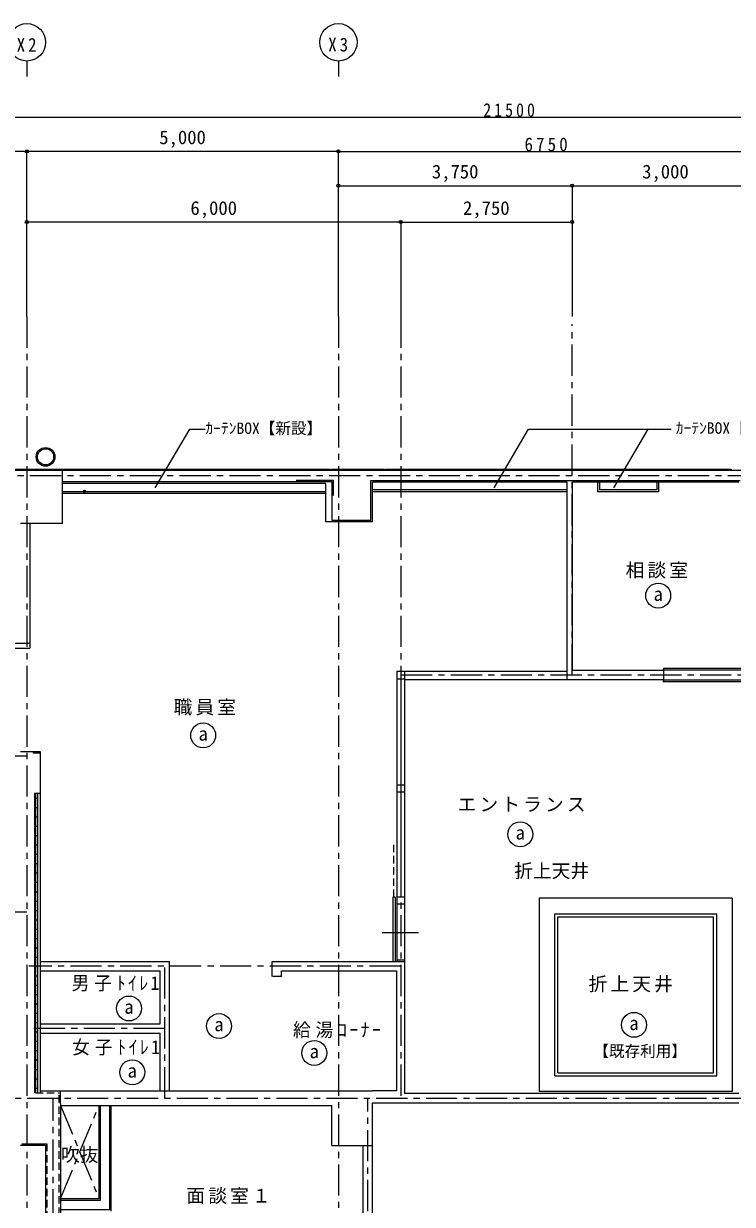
# Model space of a CAD drawing. Units: millimetres at full size, sheet at 1:100. Extents: x -23667 to 27051, y -14471 to 15029.
# Drawn here: x -11826 to -449, y -3913 to 15029 of the extents above; entities that cross this region are included whole.
import ezdxf
from ezdxf.enums import TextEntityAlignment as Align

# ---------------------------------------------------------------- set-up
doc = ezdxf.new("R2010")
doc.units = ezdxf.units.MM
doc.header["$LTSCALE"] = 100
doc.header["$PDMODE"] = 32
doc.header["$PDSIZE"] = 50
doc.linetypes.add('CHAIN1', pattern=[8, 5, -1, 1, -1])
doc.linetypes.add('DASHED1', pattern=[1.8, 1.2, -0.6])
doc.layers.add('4-0', color=4, linetype='Continuous', lineweight=18)
for name, color, linetype in [('4-2', 7, 'Continuous'), ('4-6', 7, 'Continuous'), ('4-7', 3, 'Continuous'), ('4-C', 7, 'Continuous')]:
    doc.layers.add(name, color=color, linetype=linetype)
doc.styles.add('ＭＳ ゴシック', font='')
doc.styles.get('ＭＳ ゴシック').set_extended_font_data('MS Gothic')

msp = doc.modelspace()

# ---------------------------------------------------------------- linework, layer by layer
at = {"layer": '4-0', "linetype": 'CHAIN1'}
for p, q in [((-11773.2, 10329.2), (-11773.2, -9770.8)), ((-6773.2, 10329.2), (-6773.2, -9770.8)), ((-5773.2, 10329.2), (-5773.2, -2210.8)), ((-3023.2, 4579.2), (-3023.2, 10210.2)), ((-17323.2, 7779.2), (12374, 7779.2)), ((-11717.2, 5084.2), (-17323.2, 5084.2)), ((331.8, 4579.2), (-5773.2, 4579.2)), ((-11773.2, 3279.2), (-17300.9, 3279.2)), ((-5773.2, -90.8), (-11741.4, -90.8)), ((-9561.2, -2210.8), (-9561.2, -90.8)), ((-9561.2, -1090.8), (-11741.4, -1090.8)), ((-17366.7, -2210.8), (12374, -2210.8)), ((-11353.2, -9770.8), (-11353.2, -2210.8)), ((-6303.2, -5620.8), (-6303.2, -2210.8)), ((-11233.2, -2325.8), (-10613.2, -3820.8)), ((-11233.2, -3820.8), (-10613.2, -2325.8))]:
    msp.add_line(p, q, dxfattribs=at)
at = {"layer": '4-0', "color": 3}
for p, q in [((-11993.2, 7879.2), (-6903.2, 7879.2)), ((-11203.2, 7009.2), (-11203.2, 7879.2)), ((-6903.2, 7879.2), (-6903.2, 7859.2)), ((-6883.2, 7859.2), (-6903.2, 7859.2)), ((-6883.2, 7879.2), (-6883.2, 7859.2)), ((-6883.2, 7879.2), (-6033.2, 7879.2)), ((-6033.2, 7879.2), (-6033.2, 7859.2)), ((-6013.2, 7879.2), (-468.2, 7879.2)), ((-468.2, 7879.2), (-468.2, 7859.2)), ((-448.2, 7859.2), (-468.2, 7859.2)), ((-6973.2, 7649.2), (-11203.2, 7649.2)), ((-6973.2, 7034.2), (-6973.2, 7649.2)), ((-6228.2, 7034.2), (-6228.2, 7674.2)), ((-3103.2, 7674.2), (-6228.2, 7674.2)), ((-3103.2, 4504.2), (-3103.2, 7674.2)), ((-3013.2, 4654.2), (-3013.2, 7674.2)), ((-348.2, 7674.2), (-3013.2, 7674.2)), ((-11203.2, 7009.2), (-11873.2, 7009.2)), ((-11723.2, 7009.2), (-11723.2, 5279.6)), ((-6228.2, 7034.2), (-6973.2, 7034.2)), ((-11723.2, 5279.6), (-11723.2, 5009.2)), ((-14621.2, 5009.2), (-11723.2, 5009.2)), ((-5833.2, 4639.2), (-5713.2, 4639.2)), ((-5713.2, 4639.2), (-5713.2, 4519.2)), ((-1557, 4654.2), (-3013.2, 4654.2)), ((-128.2, 4684.2), (-1557, 4684.2)), ((-1557, 4684.2), (-1557, 4474.2)), ((-5773.2, 4519.2), (-5773.2, 2814.4)), ((-1557, 4504.2), (-3103.2, 4504.2)), ((-1568.2, 4474.2), (96.8, 4474.2)), ((-11873.2, 3354.2), (-11561.2, 3354.2)), ((-5713.2, 2814.4), (-5833.2, 2814.4)), ((-5773.2, 2705.9), (-5773.2, 1017.6)), ((-5713.2, 2814.4), (-5713.2, 2705.9)), ((-5713.2, 1017.6), (-5833.2, 1017.6)), ((-5713.2, 1017.6), (-5713.2, 909.2)), ((-11561.2, -15.8), (-9486.2, -15.8)), ((-11561.2, -165.8), (-9636.2, -165.8)), ((-9636.2, -1015.8), (-9636.2, -165.8)), ((-9486.2, -2090.8), (-9486.2, -15.8)), ((-7836.2, -254.6), (-7836.2, -15.8)), ((-7836.2, -15.8), (-5713.2, -15.8)), ((-7686.2, -254.6), (-7686.2, -165.8)), ((-7686.2, -165.8), (-5842.9, -165.8)), ((-5713.2, -15.8), (-5713.2, -2135.8)), ((-7686.2, -254.6), (-7827.6, -254.6)), ((-11561.2, -1015.8), (-9636.2, -1015.8)), ((-11561.2, -1165.8), (-9636.2, -1165.8)), ((-9636.2, -2090.8), (-9636.2, -1165.8)), ((-11561.2, -2090.8), (-11223.2, -2090.8)), ((-11223.2, -2090.8), (-6228.2, -2090.8)), ((-348.2, -2135.8), (-5713.2, -2135.8)), ((-11233.2, -2300.8), (-11233.2, -5680.8)), ((-11233.2, -2325.8), (-8037, -2325.8)), ((-10613.2, -3820.8), (-10613.2, -2325.8)), ((-10418.2, -4020.8), (-10418.2, -2325.8)), ((-8037, -2325.8), (-6878.2, -2325.8)), ((-6878.2, -2965.8), (-6878.2, -2325.8)), ((-6228.2, -2285.8), (-348.2, -2285.8)), ((-6228.2, -2965.8), (-6228.2, -2285.8)), ((-11873.2, -2960.8), (-11473.2, -2960.8)), ((-11473.2, -2960.8), (-11473.2, -5920.8)), ((-6878.2, -2965.8), (-6228.2, -2965.8)), ((-6378.2, -5535.8), (-6378.2, -2965.8)), ((-6228.2, -5535.8), (-6228.2, -2965.8)), ((-11233.2, -3820.8), (-10613.2, -3820.8))]:
    msp.add_line(p, q, dxfattribs=at)
at = {"layer": '4-0'}
for p, q in [((6806.8, 7859.2), (-11973.2, 7859.2)), ((-6873.2, 7679.2), (-11203.2, 7679.2)), ((-6853.2, 7699.2), (-7453.2, 7699.2)), ((-6873.2, 7059.2), (-6873.2, 7679.2)), ((-6853.2, 7459.2), (-6853.2, 7699.2)), ((-6253.2, 7059.2), (-6253.2, 7699.2)), ((-6253.2, 7699.2), (-323.2, 7699.2)), ((-6253.2, 7059.2), (-6873.2, 7059.2)), ((-5713.2, 4639.2), (-3103.2, 4639.2)), ((-103.2, 4659.2), (-1568.2, 4659.2)), ((-5833.2, 4519.2), (-5833.2, 2814.4)), ((-5713.2, 4519.2), (-5713.2, 2814.4)), ((-3103.2, 4504.2), (-5713.2, 4504.2)), ((96.8, 4499.2), (-1568.2, 4499.2)), ((-11673.2, 3354.2), (-11673.2, 3324.2)), ((-11561.2, 3324.2), (-11673.2, 3324.2)), ((-11588.5, 2679.2), (-11653.2, 2679.2)), ((-11633.2, 2679.2), (-11633.2, -2120.8)), ((-11601.2, 2679.2), (-11601.2, -2120.8)), ((-11561.2, 2679.2), (-11588.5, 2679.2)), ((-5833.2, 2705.9), (-5833.2, -15.8)), ((-5713.2, 2705.9), (-5713.2, -15.8)), ((-11633.2, 2603.5), (-11601.2, 2603.5)), ((-11633.2, 2453.5), (-11601.2, 2453.5)), ((-11633.2, 2303.5), (-11601.2, 2303.5)), ((-11633.2, 2153.5), (-11601.2, 2153.5)), ((-11633.2, 2003.5), (-11601.2, 2003.5)), ((-11633.2, 1853.5), (-11601.2, 1853.5)), ((-11633.2, 1703.5), (-11601.2, 1703.5)), ((-11633.2, 1553.5), (-11601.2, 1553.5)), ((-11633.2, 1403.5), (-11601.2, 1403.5)), ((-11633.2, 1253.5), (-11601.2, 1253.5)), ((-11633.2, 1103.5), (-11601.2, 1103.5)), ((-11633.2, 953.5), (-11601.2, 953.5)), ((-5863.2, 1017.6), (-5863.2, -15.8)), ((-11633.2, 803.5), (-11601.2, 803.5)), ((-11633.2, 653.5), (-11601.2, 653.5)), ((-11633.2, 503.5), (-11601.2, 503.5)), ((-6068.3, 450.9), (-5488.2, 450.9)), ((-11633.2, 353.5), (-11601.2, 353.5)), ((-11633.2, 203.5), (-11601.2, 203.5)), ((-11633.2, 53.5), (-11601.2, 53.5)), ((-5833.2, 9.2), (-5713.2, 9.2)), ((-11633.2, -96.5), (-11601.2, -96.5)), ((-11633.2, -246.5), (-11601.2, -246.5)), ((-11633.2, -396.5), (-11601.2, -396.5)), ((-11633.2, -546.5), (-11601.2, -546.5)), ((-11633.2, -696.5), (-11601.2, -696.5)), ((-11633.2, -846.5), (-11601.2, -846.5)), ((-11633.2, -996.5), (-11601.2, -996.5)), ((-11633.2, -1146.5), (-11601.2, -1146.5)), ((-11633.2, -1296.5), (-11601.2, -1296.5)), ((-11633.2, -1446.5), (-11601.2, -1446.5)), ((-11633.2, -1596.5), (-11601.2, -1596.5)), ((-11633.2, -1746.5), (-11601.2, -1746.5)), ((-11633.2, -1896.5), (-11601.2, -1896.5)), ((-11633.2, -2046.5), (-11601.2, -2046.5)), ((-11853.2, -2940.8), (-11453.2, -2940.8))]:
    msp.add_line(p, q, dxfattribs=at)
at = {"layer": '4-0', "color": 7}
for p, q in [((-2613.2, 7674.2), (-2613.2, 7519.2)), ((-2583.2, 7674.2), (-2583.2, 7549.2)), ((-1663.2, 7674.2), (-1663.2, 7549.2)), ((-1633.2, 7674.2), (-1633.2, 7519.2)), ((-11203.2, 7524.2), (-6973.2, 7524.2)), ((-11203.2, 7494.2), (-6973.2, 7494.2)), ((-3103.2, 7549.2), (-6228.2, 7549.2)), ((-3103.2, 7519.2), (-6228.2, 7519.2)), ((-1633.2, 7519.2), (-2613.2, 7519.2)), ((-1663.2, 7549.2), (-2583.2, 7549.2)), ((-11561.2, 3354.2), (-11561.2, -2120.8)), ((-11653.2, 2679.2), (-11653.2, -2120.8)), ((-11233.2, -2300.8), (-11233.2, -2089.1)), ((-10593.2, -3845.8), (-10593.2, -2325.8)), ((-11233.2, -3845.8), (-10593.2, -3845.8))]:
    msp.add_line(p, q, dxfattribs=at)
at = {"layer": '4-0', "linetype": 'DASHED1'}
for p, q in [((-5881.2, 1017.6), (-5881.2, 1909.2)), ((-11633.2, -2120.8), (-11253.2, -2120.8)), ((-11253.2, -5700.8), (-11253.2, -2120.8)), ((-11453.2, -2940.8), (-11453.2, -5900.8))]:
    msp.add_line(p, q, dxfattribs=at)
at = {"layer": '4-0', "color": 3}
for points in [[(-6013.2, 7879.2), (-6013.2, 7859.2), (-6033.2, 7859.2)], [(-5833.2, 4639.2), (-5833.2, 4519.2), (-5713.2, 4519.2)], [(-5833.2, 2814.4), (-5833.2, 2705.9), (-5713.2, 2705.9)], [(-5833.2, 1017.6), (-5833.2, 909.2), (-5713.2, 909.2)], [(-5842.9, -165.8), (-5842.9, -2090.8), (-6228.2, -2090.8)]]:
    msp.add_lwpolyline(points, dxfattribs=at)
at = {"layer": '4-0'}
msp.add_lwpolyline([(-5863.2, 1017.6), (-5899.2, 1017.6), (-5899.2, -15.8)], dxfattribs=at)
at = {"layer": '4-0', "linetype": 'CHAIN1'}
msp.add_lwpolyline([(-17323.2, 779.2), (-12979.7, 779.2), (-11773.2, 779.2)], dxfattribs=at)
at = {"layer": '4-0', "color": 7}
msp.add_lwpolyline([(-11233.2, -3995.8), (-10443.2, -3995.8), (-10443.2, -2325.8)], dxfattribs=at)
for radius in [150, 130]:
    msp.add_circle((-11473.2, 8079.2), radius, dxfattribs=at)
at = {"layer": '4-0', "color": 2}
msp.add_circle((-10849.6, 7524.2), 20, dxfattribs=at)
at = {"layer": '4-2', "color": 4}
for p, q in [((-450.7, 999.2), (-450.7, -2100.8)), ((-3300.7, 749.2), (-700.7, 749.2)), ((-3300.7, -1850.8), (-3300.7, 749.2)), ((-3250.7, 699.2), (-750.7, 699.2)), ((-3250.7, -1800.8), (-3250.7, 699.2)), ((-700.7, -1850.8), (-700.7, 749.2)), ((-3300.7, -1850.8), (-700.7, -1850.8)), ((-450.7, -2100.8), (-3550.7, -2100.8))]:
    msp.add_line(p, q, dxfattribs=at)
for points in [[(-450.7, 999.2), (-3550.7, 999.2), (-3550.7, -2100.8)], [(-3250.7, -1800.8), (-750.7, -1800.8), (-750.7, 699.2)]]:
    msp.add_lwpolyline(points, dxfattribs=at)
at = {"layer": '4-6'}
for p, q in [((-11773.2, 14429.2), (-11773.2, 14179.2)), ((-6773.2, 14429.2), (-6773.2, 14179.2)), ((-14673.2, 13529.2), (6626.8, 13529.2)), ((-11773.2, 12979.2), (-14773.2, 12979.2)), ((-11773.2, 10329.2), (-11773.2, 12979.2)), ((-6773.2, 12979.2), (-11773.2, 12979.2)), ((-6773.2, 10329.2), (-6773.2, 12979.2)), ((-6773.2, 12979.2), (-23.2, 12979.2)), ((-6773.2, 12429.2), (-3023.2, 12429.2)), ((-3023.2, 12429.2), (-3023.2, 10329.2)), ((-3023.2, 12429.2), (-23.2, 12429.2)), ((-5773.2, 11845.1), (-11773.2, 11845.1)), ((-5773.2, 11845.1), (-5773.2, 10329.2)), ((-5773.2, 11845.1), (-3023.2, 11845.1))]:
    msp.add_line(p, q, dxfattribs=at)
for centre in [(-11773.2, 14729.2), (-6773.2, 14729.2)]:
    msp.add_circle(centre, 300, dxfattribs=at)
for p in [(-11773.2, 12979.2), (-6773.2, 12979.2), (-6773.2, 12429.2), (-3023.2, 12429.2), (-11773.2, 11845.1), (-5773.2, 11845.1), (-3023.2, 11845.1)]:
    msp.add_point(p, dxfattribs=at)
at = {"layer": '4-7'}
for p, q in [((-9711.5, 7582.6), (-9160.3, 8524.2)), ((-9160.3, 8524.2), (-8909.1, 8524.2)), ((-4273.8, 7582.6), (-3722.6, 8524.2)), ((-3722.6, 8524.2), (-1430.3, 8524.2)), ((-2354.7, 7582.6), (-1803.6, 8524.2))]:
    msp.add_line(p, q, dxfattribs=at)
at = {"layer": '4-C', "color": 3}
for centre in [(-1640.4, 5853.1), (-8943.8, 3611.1), (-3854.2, 2024.3), (-10133.4, -770.2), (-8689.5, -1051.8), (-2027.9, -1032.5), (-7160.3, -1483.1), (-10081.8, -1794.5)]:
    msp.add_circle(centre, 200, dxfattribs=at)

# ---------------------------------------------------------------- texts
at = {"layer": '4-0', "color": 3, "style": 'ＭＳ ゴシック'}
msp.add_text('折上天井', height=219.9, dxfattribs=at).set_placement((-3949.5, 1262.3), align=Align.BOTTOM_LEFT)
at = {"layer": '4-0', "color": 7, "style": 'ＭＳ ゴシック'}
msp.add_text('吹抜', height=219.9, dxfattribs=at).set_placement((-11224.5, -3291.7), align=Align.BOTTOM_LEFT)
at = {"layer": '4-0', "color": 3, "char_height": 219.9, "attachment_point": 7, "style": 'ＭＳ ゴシック'}
for s, insert in [('\\T1.17;相談室', (-2162.7, 6127.1)), ('\\T1.17;職員室', (-9417.3, 3929.9)), ('\\T1.17;エントランス', (-4860, 2382.5)), ('\\T1.27;\\W0.95;男子ﾄｲﾚ1', (-11054.5, -496.6)), ('\\T1.17;折上天井', (-2758, -513.1)), ('\\T1.27;\\W0.95;給湯ｺｰﾅｰ', (-7502.5, -1247.6)), ('\\T1.27;\\W0.95;女子ﾄｲﾚ1', (-11045.8, -1525.2)), ('\\T1.17;面談室１', (-9212.8, -3908.1))]:
    msp.add_mtext(s, dxfattribs=dict(at, insert=insert))
at = {"layer": '4-6', "color": 3, "style": 'ＭＳ ゴシック'}
for s, p in [('5,000', (-9648.2, 13029.2)), ('3,750', (-5273.2, 12479.2)), ('3,000', (-1898.2, 12479.2)), ('6,000', (-9148.2, 11895.1)), ('2,750', (-4773.2, 11895.1))]:
    msp.add_text(s, height=219.9, dxfattribs=at).set_placement(p, align=Align.BOTTOM_LEFT)
at = {"layer": '4-6', "color": 3, "char_height": 219.9, "attachment_point": 7, "style": 'ＭＳ ゴシック'}
for s, insert in [('\\T1.36;\\W0.9;X2', (-11935.7, 14579.2)), ('\\T1.36;\\W0.9;X3', (-6935.7, 14579.2)), ('\\T1.38;\\W0.85;21500', (-4448.2, 13529.2)), ('\\T1.38;\\W0.9;6750', (-3785.7, 12979.2))]:
    msp.add_mtext(s, dxfattribs=dict(at, insert=insert))
at = {"layer": '4-7', "style": 'ＭＳ ゴシック'}
for s, p in [('ｶｰﾃﾝBOX【新設】', (-8909.1, 8391.5)), ('ｶｰﾃﾝBOX【新設】', (-1359.9, 8394.6)), ('【既存利用】', (-2680.3, -1600.7))]:
    msp.add_text(s, height=183.3, dxfattribs=at).set_placement(p, align=Align.BOTTOM_LEFT)
at = {"layer": '4-C', "style": 'ＭＳ ゴシック'}
for p in [(-1715.4, 5703.1), (-9018.8, 3461.1), (-3929.2, 1874.3), (-10208.4, -920.2), (-8764.5, -1201.8), (-2102.9, -1182.5), (-7235.3, -1633.1), (-10156.8, -1944.5)]:
    msp.add_text('a', height=219.9, dxfattribs=at).set_placement(p, align=Align.BOTTOM_LEFT)

doc.saveas('drawing.dxf')
